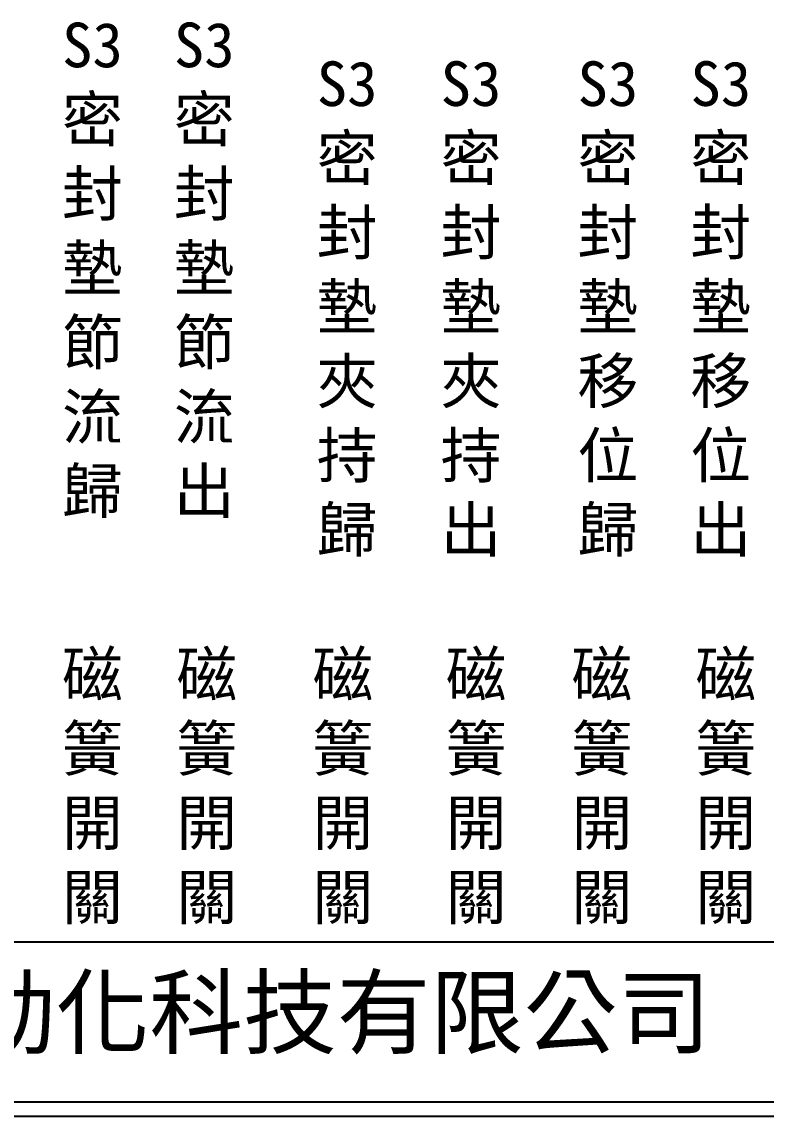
# Model space of a CAD drawing. Extents: x 325 to 612, y 3 to 207.
# Drawn here: x 393.7 to 458.8, y 3 to 98.7 of the extents above; entities that cross this region are included whole.
import ezdxf

# ---------------------------------------------------------------- set-up
doc = ezdxf.new("R2010")
doc.units = 0
doc.layers.add('圖框層', color=7, linetype='CONTINUOUS')
doc.layers.add('標尺寸層', color=3, linetype='CONTINUOUS')
doc.styles.add('CNS', font='romanc.shx', dxfattribs={"bigfont": 'chineset.shx'})
doc.styles.add('STSL', font='KAIU.TTF')

msp = doc.modelspace()

# ---------------------------------------------------------------- linework, layer by layer
at = {"layer": '圖框層', "color": 7}
for p, q in [((326.569, 18.25), (611.07, 18.25)), ((326.569, 4.25), (611.07, 4.25)), ((325.319, 3), (612.319, 3))]:
    msp.add_line(p, q, dxfattribs=at)

# ---------------------------------------------------------------- texts
at = {"layer": '圖框層', "color": 4, "style": 'STSL'}
msp.add_text('泓陞自動化科技有限公司', height=6, dxfattribs=at).set_placement((363.923, 9.076))
at = {"layer": '標尺寸層', "color": 7, "char_height": 3.9, "width": 4.96081, "attachment_point": 5, "style": 'CNS'}
for s, insert in [('{\\fDFKai-SB|b0|i0|c136|p65;S3密封墊節流歸}', (399.856, 76.973)), ('{\\fDFKai-SB|b0|i0|c136|p65;S3密封墊節流出}', (409.632, 76.973)), ('{\\fDFKai-SB|b0|i0|c136|p65;S3密封墊夾持歸}', (422.128, 73.584)), ('{\\fDFKai-SB|b0|i0|c136|p65;S3密封墊夾持出}', (432.962, 73.584)), ('{\\fDFKai-SB|b0|i0|c136|p65;S3密封墊移位歸}', (444.93, 73.588)), ('{\\fDFKai-SB|b0|i0|c136|p65;S3密封墊移位出}', (454.808, 73.588)), ('{\\fDFKai-SB|b0|i0|c136|p65;磁簧開關}', (399.856, 31.684)), ('{\\fDFKai-SB|b0|i0|c136|p65;磁簧開關}', (409.856, 31.684)), ('{\\fDFKai-SB|b0|i0|c136|p65;磁簧開關}', (421.754, 31.684)), ('{\\fDFKai-SB|b0|i0|c136|p65;磁簧開關}', (433.406, 31.684)), ('{\\fDFKai-SB|b0|i0|c136|p65;磁簧開關}', (444.407, 31.684)), ('{\\fDFKai-SB|b0|i0|c136|p65;磁簧開關}', (455.241, 31.684))]:
    msp.add_mtext(s, dxfattribs=dict(at, insert=insert))

doc.saveas('drawing.dxf')
